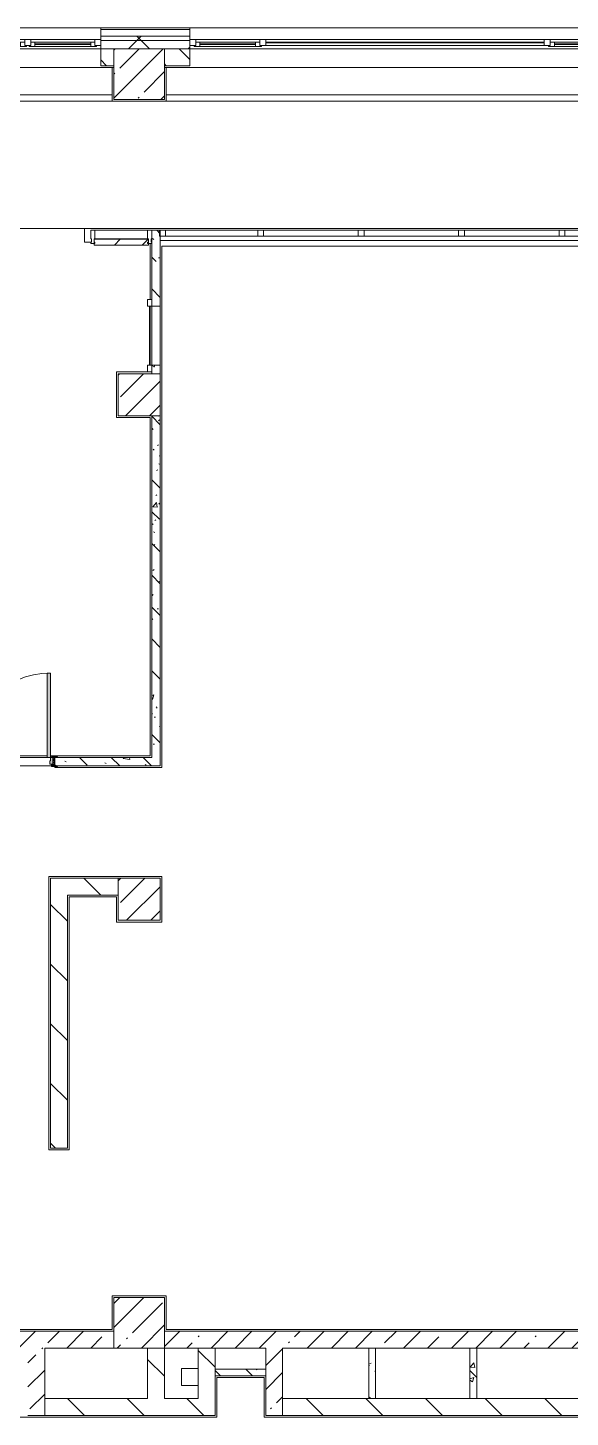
# Model space of a CAD drawing. Header units: millimetres. Extents: x 81425 to 274970, y -8553 to 29000.
# Drawn here: x 207100 to 213528, y 10880 to 27350 of the extents above; entities that cross this region are included whole.
import ezdxf

# ---------------------------------------------------------------- set-up
doc = ezdxf.new("R2010")
doc.units = ezdxf.units.MM
for name, color, linetype, lineweight, true_color in [('A-DOOR-5', 7, 'Continuous', 5, 0xe2e2e2), ('A-DOOR-6', 7, 'Continuous', 5, 0xaaaaaa), ('A-DOOR-FRAM-3', 7, 'Continuous', 5, 0xe2e2e2), ('A-DOOR-FRAM-4', 7, 'Continuous', 5, 0xaaaaaa), ('A-FLOR-2', 7, 'Continuous', 5, 0xaaaaaa), ('I-WALL-5', 7, 'Continuous', 5, 0x787878)]:
    doc.layers.add(name, color=color, linetype=linetype, lineweight=lineweight, true_color=true_color)
for name, color, linetype, lineweight in [('A-GLAZ-3', 7, 'Continuous', 5), ('A-GLAZ-CURT-2', 7, 'Continuous', 5), ('A-GLAZ-CWMG-2', 7, 'Continuous', 5), ('A-WALL', 7, 'Continuous', 9), ('A-WALL-7', 7, 'Continuous', 5), ('I-WALL-3', 7, 'Continuous', 5), ('S-COLS-1', 7, 'Continuous', 5)]:
    doc.layers.add(name, color=color, linetype=linetype, lineweight=lineweight)
pattern_1 = [(45, (147960.08, 0), (-285.1231, 285.1231), []), (45, (148245.2, 0), (-285.1231, 285.1231), [504.031, -100.806, 16.764, -84.042])]
pattern_2 = [(135, (147960.1, 0), (-377.1708, -377.1708), [533.4, -88.9, 17.78, -88.9]), (135, (147960.1, 376.94), (-377.1708, -377.1708), []), (50, (147960.1, 0), (637.6445, -55.7866), [66.675, -733.425]), (355, (147960.1, 0), (-123.3494, 668.699), [53.34, -586.74]), (100.451, (148013.2, -4.65), (514.299, 612.908), [56.665, -623.315]), (46.184, (147960.1, 177.8), (948.776, -147.15), [100.012, -1100.137]), (96.636, (148039.1, 165.5), (830.909, 865.997), [84.998, -934.973]), (351.184, (147960.1, 177.8), (830.918, 865.988), [80.01, -880.11]), (21, (148049, 133.35), (530.6506, -357.9283), [66.675, -733.425]), (326, (148049, 133.35), (216.308, 644.6585), [53.34, -586.74]), (71.451, (148093.2, 103.5), (746.9596, 286.7243), [56.665, -623.315]), (37.5, (147960.08, 0), (10.8105, 295.9426), [16.764, -562.864, 16.764, -578.866, -588.962]), (37.5, (147960.08, 0), (10.8105, 295.9426), [-1175.258, 16.764, -572.198]), (7.5, (147960.08, 0), (233.8692, 350.6318), [16.764, -322.834, 16.764, -549.529, -224.472]), (7.5, (147960.08, 0), (233.8692, 350.6318), [-905.891, 16.764, -207.708]), (327.5, (147761.83, 0), (474.5678, -20.0513), [16.764, -205.486, 16.764, -676.656, -920.115]), (327.5, (147761.83, 0), (474.5678, -20.0513), [-915.67, 16.764, -903.351]), (317.5, (147672.93, 0), (518.4522, 88.9934), [16.764, -272.161, 16.764, -443.738, -653.415]), (317.5, (147672.93, 0), (518.4522, 88.9934), [-749.427, 16.764, -636.651])]
pattern_3 = [(135, (147960.1, 0), (-353.5534, -353.5534), [])]
pattern_4 = [(45, (147960.1, 0), (-353.5534, 353.5534), []), (135, (147960.1, 0), (-353.5534, -353.5534), [])]

# ---------------------------------------------------------------- blocks, each defined once
blk = doc.blocks.new('Системная панель - Стекло - 70мм-31693610-1_8_3_птичка')
at = {"layer": 'A-GLAZ-CURT-2'}
h = blk.add_hatch(dxfattribs=at)
h.set_pattern_fill('FP_99', color=256, style=0, pattern_type=2)
h.set_pattern_definition([(225, (66547.5, 24415), (1414.214, -1414.214), [1000, -3000]), (225, (67547.5, 24915), (1414.214, -1414.214), [3000, -1000]), (225, (65547.5, 25415), (1414.214, -1414.214), [1000, -3000])])
h.paths.add_polyline_path([(-284, 35), (-543, 35), (-543, -35), (543, -35), (543, 35), (-258, 35)])
for p, q in [((543, 35), (-543, 35)), ((-543, 35), (-543, -35)), ((543, -35), (543, 35)), ((-543, -35), (543, -35))]:
    blk.add_line(p, q, dxfattribs=at)
blk = doc.blocks.new('Системная панель - Стекло - 70мм-31693619-1_8_3_птичка')
at = {"layer": 'A-GLAZ-CURT-2'}
for p, q in [((547.5, 35), (-547.5, 35)), ((-547.5, 35), (-547.5, -35)), ((547.5, -35), (547.5, 35)), ((-547.5, -35), (547.5, -35))]:
    blk.add_line(p, q, dxfattribs=at)
blk = doc.blocks.new('Прямоугольный импост - 50 x 70 мм-23766079-1_8_3_птичка')
at = {"layer": 'A-GLAZ-CWMG-2'}
for p, q in [((-35, 35), (35, 35)), ((-35, -35), (-35, 35)), ((35, 35), (35, -35)), ((35, -35), (-35, -35))]:
    blk.add_line(p, q, dxfattribs=at)
blk = doc.blocks.new('BSC_Колонна _Прямоугольная - 600х600-V81-1_8_3_птичка')
at = {"layer": 'S-COLS-1'}
h = blk.add_hatch(dxfattribs=at)
h.set_pattern_fill('FP_115', color=256, style=0, pattern_type=2)
h.set_pattern_definition([(45, (-60460, -12000), (-285.1231, 285.1231), []), (45, (-60174.88, -12000), (-285.1231, 285.1231), [504.031, -100.806, 16.764, -84.042])])
h.paths.add_polyline_path([(208, -300), (300, -300), (300, 300), (-300, 300), (-300, -300), (-168, -300)])
for p, q in [((300, 300), (-300, 300)), ((-300, 300), (-300, -300)), ((300, -300), (300, 300)), ((-300, -300), (300, -300))]:
    blk.add_line(p, q, dxfattribs=at)
blk = doc.blocks.new('Системная панель - Стекло - 70мм-31693620-1_8_3_птичка')
at = {"layer": 'A-GLAZ-CURT-2'}
for p, q in [((560, 35), (-560, 35)), ((-560, 35), (-560, -35)), ((560, -35), (560, 35)), ((-560, -35), (560, -35))]:
    blk.add_line(p, q, dxfattribs=at)
blk = doc.blocks.new('Прямоугольный импост - 50 x 70 мм-V104-1_8_3_птичка')
at = {"layer": 'A-GLAZ-CWMG-2'}
for p, q in [((-35, 35), (35, 35)), ((-35, -35), (-35, 35)), ((35, 35), (35, -35)), ((35, -35), (-35, -35))]:
    blk.add_line(p, q, dxfattribs=at)
blk = doc.blocks.new('Прямоугольный импост - Импост структурный с накладкой - 160мм Темный-32302294-1_8_3_птичка')
at = {"layer": 'A-GLAZ-CWMG-2'}
for p, q in [((-25, 40), (-25, 140)), ((-25, 140), (25, 140)), ((-15, 40), (-25, 40)), ((-25, -17), (-25, 0)), ((-25, 0), (-15, 0)), ((-15, 0), (-15, 40)), ((15, 40), (15, 0)), ((25, 40), (15, 40)), ((15, 0), (25, 0)), ((25, 140), (25, 40)), ((25, 0), (25, -17)), ((25, -17), (-25, -17))]:
    blk.add_line(p, q, dxfattribs=at)
blk = doc.blocks.new('110_Дверь_СКБ_1Ст_Внутренняя1 - Д-11 1100x2100h_кладовые _все__ коридор _между помещениями блока столовой__ моечные _все_-32089444-1_8_3_птичка')
at = {"layer": 'A-DOOR-5'}
h = blk.add_hatch(color=256, dxfattribs=at)
h.paths.add_polyline_path([(502.5, -30), (537.5, -30), (537.5, 50), (512.5, 50), (512.5, 10), (502.5, 10), (502.5, -6)])
h.paths.add_polyline_path([(-477.5, -30), (-477.5, 10), (-487.5, 10), (-487.5, 50), (-512.5, 50), (-512.5, -30), (-487.5, -30)])
at = {"layer": 'A-DOOR-6'}
h = blk.add_hatch(dxfattribs=at)
h.set_pattern_fill('FP_97', color=256, style=0, pattern_type=2)
h.set_pattern_definition([(135, (1751.41, 114.685), (-14.14214, -14.14214), []), (225, (1751.41, 114.685), (14.14214, -14.14214), [])])
h.paths.add_polyline_path([(562.5, -50), (562.5, 50), (537.5, 50), (537.5, -50)])
at = {"layer": 'A-DOOR-FRAM-3'}
for points in [[(512.5, 50), (512.5, 1050), (472.5, 1050), (472.5, 50)], [(-512.5, 50), (-497.5, 50), (-497.5, 58), (-567.5, 58), (-567.5, 50), (-537.5, 50)], [(592.5, 50), (592.5, 58), (522.5, 58), (522.5, 50), (562.5, 50)], [(-567.5, -58), (-497.5, -58), (-497.5, -50), (-567.5, -50)], [(-497.5, -50), (-497.5, -30), (-512.5, -30), (-512.5, -50)], [(522.5, -50), (537.5, -50), (537.5, -30), (522.5, -30)], [(592.5, -58), (592.5, -50), (522.5, -50), (522.5, -58), (562.5, -58)]]:
    blk.add_hatch(color=256, dxfattribs=at).paths.add_polyline_path(points)
at = {"layer": 'A-DOOR-FRAM-4'}
h = blk.add_hatch(dxfattribs=at)
h.set_pattern_fill('FP_98', color=256, style=0, pattern_type=2)
h.set_pattern_definition([(45, (-371.384, 114.685), (-14.1421, 14.1421), []), (135, (-371.384, 114.685), (-14.1421, -14.1421), [])])
h.paths.add_polyline_path([(-537.5, -50), (-512.5, -50), (-512.5, 50), (-537.5, 50)])
at = {"layer": 'A-DOOR-6'}
for p, q in [((512.5, 1050), (472.5, 1050)), ((472.5, 1050), (472.5, 50)), ((512.5, 50), (512.5, 1050)), ((472.5, 50), (512.5, 50))]:
    blk.add_line(p, q, dxfattribs=at)
blk.add_arc((512.5, 50), 1000, 90, 180, dxfattribs=at)
at = {"layer": 'A-DOOR-FRAM-4'}
for p, q in [((-497.5, 58), (-567.5, 58)), ((-567.5, 58), (-567.5, 50)), ((-567.5, 50), (-497.5, 50)), ((-512.5, 50), (-537.5, 50)), ((-537.5, 50), (-537.5, -50)), ((-487.5, 50), (-512.5, 50)), ((-512.5, 50), (-512.5, -30)), ((-512.5, -50), (-512.5, 50)), ((-497.5, 50), (-512.5, 50)), ((-512.5, 50), (-512.5, 49)), ((-512.5, 49), (-497.5, 49)), ((-497.5, 50), (-497.5, 58)), ((-497.5, 49), (-497.5, 50)), ((-487.5, 10), (-487.5, 50)), ((-477.5, 10), (-487.5, 10)), ((-477.5, -30), (-477.5, 10)), ((512.5, 10), (502.5, 10)), ((502.5, 10), (502.5, -30)), ((512.5, 50), (512.5, 10)), ((537.5, 50), (512.5, 50)), ((592.5, 58), (522.5, 58)), ((522.5, 58), (522.5, 50)), ((537.5, 50), (522.5, 50)), ((522.5, 50), (522.5, 49)), ((522.5, 50), (592.5, 50)), ((522.5, 49), (537.5, 49)), ((537.5, -30), (537.5, 50)), ((562.5, 50), (537.5, 50)), ((537.5, 50), (537.5, -50)), ((537.5, 49), (537.5, 50)), ((562.5, -50), (562.5, 50)), ((592.5, 50), (592.5, 58)), ((-497.5, -50), (-567.5, -50)), ((-567.5, -50), (-567.5, -58)), ((-567.5, -58), (-497.5, -58)), ((-537.5, -50), (-512.5, -50)), ((-512.5, -30), (-477.5, -30)), ((-497.5, -30), (-512.5, -30)), ((-512.5, -30), (-512.5, -50)), ((-512.5, -50), (-497.5, -50)), ((-497.5, -50), (-497.5, -30)), ((-497.5, -58), (-497.5, -50)), ((502.5, -30), (537.5, -30)), ((537.5, -30), (522.5, -30)), ((522.5, -30), (522.5, -50)), ((522.5, -50), (537.5, -50)), ((592.5, -50), (522.5, -50)), ((522.5, -50), (522.5, -58)), ((522.5, -58), (592.5, -58)), ((537.5, -50), (537.5, -30)), ((537.5, -50), (562.5, -50)), ((592.5, -58), (592.5, -50))]:
    blk.add_line(p, q, dxfattribs=at)
blk = doc.blocks.new('Системная панель - Стекло - 70мм-V116-1_8_3_птичка')
at = {"layer": 'A-GLAZ-CURT-2'}
for p, q in [((560, 35), (-560, 35)), ((-560, 35), (-560, -35)), ((560, -35), (560, 35)), ((-560, -35), (560, -35))]:
    blk.add_line(p, q, dxfattribs=at)
blk = doc.blocks.new('120_Окно_СКБ_2Ст - 120_Окно_СКБ_2Ст 2300х2400 _мал створка справа_-19949978-1_8_3_птичка')
at = {"layer": 'A-GLAZ-3'}
for p, q in [((-1150, -75), (-1150, -5)), ((-1150, -5), (-1080, -5)), ((1150, -5), (-1150, -5)), ((-1080, -75), (-1150, -75)), ((-1150, -75), (-1100, -75)), ((-1080, -75), (-1100, -75)), ((-1100, -75), (-1100, -85)), ((-1100, -85), (270, -85)), ((270, -85), (-1100, -85)), ((-1080, -5), (-1080, -75)), ((250, -35), (-1080, -35)), ((-1080, -35), (-1080, -75)), ((-1030, -85), (-1030, -35)), ((-1030, -55), (200, -55)), ((200, -65), (-1030, -65)), ((200, -85), (200, -35)), ((250, -75), (250, -5)), ((250, -5), (320, -5)), ((250, -75), (250, -35)), ((320, -75), (250, -75)), ((270, -75), (250, -75)), ((270, -75), (300, -75)), ((270, -85), (270, -75)), ((320, -75), (300, -75)), ((300, -75), (300, -85)), ((300, -85), (1100, -85)), ((1100, -85), (300, -85)), ((320, -5), (320, -75)), ((1080, -35), (320, -35)), ((320, -35), (320, -75)), ((370, -85), (370, -35)), ((370, -55), (1030, -55)), ((1030, -65), (370, -65)), ((1030, -85), (1030, -35)), ((1080, -75), (1080, -5)), ((1080, -5), (1150, -5)), ((1080, -75), (1080, -35)), ((1150, -75), (1080, -75)), ((1100, -75), (1080, -75)), ((1100, -75), (1150, -75)), ((1100, -85), (1100, -75)), ((1150, -5), (1150, -75))]:
    blk.add_line(p, q, dxfattribs=at)
blk = doc.blocks.new('120_Окно_СКБ_3Ст - 120_Окно_СКБ_3Ст_5100-21641134-1_8_3_птичка')
at = {"layer": 'A-GLAZ-3'}
for p, q in [((-2550, -75), (-2550, -5)), ((-2550, -5), (-2480, -5)), ((2550, -5), (-2550, -5)), ((-2480, -75), (-2550, -75)), ((-2550, -75), (-2500, -75)), ((-2480, -75), (-2500, -75)), ((-2500, -75), (-2500, -85)), ((-2500, -85), (-1700, -85)), ((-1700, -85), (-2500, -85)), ((-2480, -5), (-2480, -75)), ((-1720, -35), (-2480, -35)), ((-2480, -35), (-2480, -75)), ((-2430, -85), (-2430, -35)), ((-2430, -55), (-1770, -55)), ((-1770, -65), (-2430, -65)), ((-1770, -85), (-1770, -35)), ((-1720, -75), (-1720, -5)), ((-1720, -5), (-1650, -5)), ((-1720, -75), (-1720, -35)), ((-1650, -75), (-1720, -75)), ((-1700, -75), (-1720, -75)), ((-1700, -75), (1700, -75)), ((-1700, -85), (-1700, -75)), ((-1650, -5), (-1650, -75)), ((1650, -35), (-1650, -35)), ((1650, -45), (-1650, -45)), ((1650, -75), (1650, -5)), ((1650, -5), (1720, -5)), ((1720, -75), (1650, -75)), ((1720, -75), (1700, -75)), ((1700, -75), (1700, -85)), ((1700, -85), (2500, -85)), ((2500, -85), (1700, -85)), ((1720, -5), (1720, -75)), ((2480, -35), (1720, -35)), ((1720, -35), (1720, -75)), ((1770, -85), (1770, -35)), ((1770, -55), (2430, -55)), ((2430, -65), (1770, -65)), ((2430, -85), (2430, -35)), ((2480, -75), (2480, -5)), ((2480, -5), (2550, -5)), ((2480, -75), (2480, -35)), ((2550, -75), (2480, -75)), ((2500, -75), (2480, -75)), ((2500, -75), (2550, -75)), ((2500, -85), (2500, -75)), ((2550, -5), (2550, -75))]:
    blk.add_line(p, q, dxfattribs=at)
blk = doc.blocks.new('BSC_Колонна _Прямоугольная - 500х500-V152-1_8_3_птичка')
at = {"layer": 'S-COLS-1'}
h = blk.add_hatch(dxfattribs=at)
h.set_pattern_fill('FP_169', color=256, style=0, pattern_type=2)
h.set_pattern_definition([(45, (-60460, -17020), (-285.1231, 285.1231), []), (45, (-60174.88, -17020), (-285.1231, 285.1231), [504.031, -100.806, 16.764, -84.042])])
h.paths.add_polyline_path([(189, -250), (250, -250), (250, 250), (-250, 250), (-250, -250), (-168, -250)])
for p, q in [((250, 250), (-250, 250)), ((-250, 250), (-250, -250)), ((250, -250), (250, 250)), ((-250, -250), (250, -250))]:
    blk.add_line(p, q, dxfattribs=at)
blk = doc.blocks.new('BSC_Колонна _Прямоугольная - 500х500-V153-1_8_3_птичка')
at = {"layer": 'S-COLS-1'}
h = blk.add_hatch(dxfattribs=at)
h.set_pattern_fill('FP_170', color=256, style=0, pattern_type=2)
h.set_pattern_definition([(45, (-60460, -23000), (-285.1231, 285.1231), []), (45, (-60174.88, -23000), (-285.1231, 285.1231), [504.031, -100.806, 16.764, -84.042])])
h.paths.add_polyline_path([(130, -250), (250, -250), (248, 250), (-250, 249), (-250, -250), (-168, -250)])
for p, q in [((250, 250), (-250, 250)), ((-250, 250), (-250, -250)), ((250, -250), (250, 250)), ((-250, -250), (250, -250))]:
    blk.add_line(p, q, dxfattribs=at)
blk = doc.blocks.new('Штора противопожарная_Рен - ШТ_700х700-22567375-1_8_3_птичка')
at = {"layer": 'A-DOOR-6'}
for p, q in [((-430, 100), (-350, 100)), ((-430, 50), (-430, 100)), ((-350, 50), (-430, 50)), ((-350, 100), (-350, 50)), ((-350, 78), (350, 78)), ((-350, 73), (-350, 78)), ((350, 73), (-350, 73)), ((350, 100), (430, 100)), ((350, 50), (350, 100)), ((350, 78), (350, 73)), ((430, 50), (350, 50)), ((430, 100), (430, 50))]:
    blk.add_line(p, q, dxfattribs=at)
blk = doc.blocks.new('Системная панель - Стекло - 70мм-32304938-1_8_3_птичка')
at = {"layer": 'A-GLAZ-CURT-2'}
h = blk.add_hatch(dxfattribs=at)
h.set_pattern_fill('FP_197', color=256, style=0, pattern_type=2)
h.set_pattern_definition([(225, (60747.5, 24310), (1414.214, -1414.214), [1000, -3000]), (225, (61747.5, 24810), (1414.214, -1414.214), [3000, -1000]), (225, (59747.5, 25310), (1414.214, -1414.214), [1000, -3000])])
h.paths.add_polyline_path([(322, 35), (-323, 35), (-323, -35), (322, -35), (322, 18)])
for p, q in [((322, 35), (-323, 35)), ((-323, 35), (-323, -35)), ((322, -35), (322, 35)), ((-323, -35), (322, -35))]:
    blk.add_line(p, q, dxfattribs=at)
blk = doc.blocks.new('Прямоугольный импост - Импост структурный с накладкой - 160мм Темный-32304618-1_8_3_птичка')
at = {"layer": 'A-GLAZ-CWMG-2'}
for p, q in [((59935, 24950), (60560, 24950)), ((59935, 24850), (60560, 24850))]:
    blk.add_line(p, q, dxfattribs=at)
blk = doc.blocks.new('Системная панель - Стекло - 70мм-V182-1_8_3_птичка')
at = {"layer": 'A-GLAZ-CURT-2'}
for p, q in [((560, 35), (-560, 35)), ((-560, 35), (-560, -35)), ((560, -35), (560, 35)), ((-560, -35), (560, -35))]:
    blk.add_line(p, q, dxfattribs=at)
blk = doc.blocks.new('Прямоугольный импост - Импост структурный с накладкой - 160мм Темный-32302318-1_8_3_птичка')
at = {"layer": 'A-GLAZ-CWMG-2'}
for p, q in [((0, 140), (-50, 140)), ((-50, 140), (-50, 40)), ((-50, 40), (-40, 40)), ((-40, 0), (-50, 0)), ((-50, 0), (-50, -17)), ((-40, 40), (-40, 0)), ((-10, 0), (-10, 40)), ((-10, 40), (0, 40)), ((0, 0), (-10, 0)), ((0, 40), (0, 140)), ((0, -17), (0, 0)), ((-50, -17), (0, -17))]:
    blk.add_line(p, q, dxfattribs=at)
blk = doc.blocks.new('Зашивка приборов отопления9 - Зашивка приборов отопления-33277916-1_8_3_птичка')
at = {"layer": 'A-WALL-7'}
for p, q in [((51570, 26880), (51570, 26555)), ((54140, 26880), (51570, 26880)), ((54140, 26555), (54140, 26880)), ((51570, 26555), (54140, 26555)), ((54140, 26555), (51570, 26555)), ((51570, 26555), (51570, 26480)), ((54140, 26480), (54140, 26555)), ((51570, 26480), (54140, 26480))]:
    blk.add_line(p, q, dxfattribs=at)
blk = doc.blocks.new('Зашивка приборов отопления10 - Зашивка приборов отопления-33278020-1_8_3_птичка')
at = {"layer": 'A-WALL-7'}
for p, q in [((51570, 26880), (51570, 26555)), ((56926, 26880), (51570, 26880)), ((56926, 26555), (56926, 26880)), ((51570, 26555), (56926, 26555)), ((56930, 26555), (51570, 26555)), ((51570, 26555), (51570, 26480)), ((56930, 26480), (56930, 26555)), ((51570, 26480), (56930, 26480))]:
    blk.add_line(p, q, dxfattribs=at)

msp = doc.modelspace()

# ---------------------------------------------------------------- hatches: boundary and pattern name
at = {"layer": 'A-WALL-7'}
h = msp.add_hatch(dxfattribs=at)
h.set_pattern_fill('FP_83', color=256, style=0, pattern_type=2)
h.set_pattern_definition(pattern_4)
h.paths.add_polyline_path([(231385.2, 27200), (232930.1, 27200), (232930.1, 27250), (228310.1, 27250), (228310.1, 27200), (231185.2, 27200)])
h.paths.add_polyline_path([(218770.1, 27200), (218770.1, 27250), (216170.1, 27250), (216170.1, 27200), (218270.1, 27200)])
h.paths.add_polyline_path([(214720.1, 27200), (215070.1, 27200), (215070.1, 27250), (214120.1, 27250), (214120.1, 27200)])
h.paths.add_polyline_path([(220870.1, 27200), (222210.1, 27200), (222210.1, 27250), (220870.1, 27250), (220870.1, 27210)])
h.paths.add_polyline_path([(225210.1, 27200), (225210.1, 27250), (224310.1, 27250), (224310.1, 27200), (224710.1, 27200)])
h.paths.add_polyline_path([(205665.1, 27200), (205665.1, 27250), (204820.1, 27250), (204820.1, 27200)])
h.paths.add_polyline_path([(208252.2, 27200), (209020.1, 27200), (209020.1, 27250), (207965.1, 27250), (207965.1, 27200)])
h.paths.add_polyline_path([(196720.1, 27200), (196720.1, 27250), (195620.1, 27250), (195620.1, 27200), (196120.1, 27200)])
h.paths.add_polyline_path([(202720.1, 27200), (202720.1, 27250), (201820.1, 27250), (201820.1, 27200), (202675.3, 27200)])
h.paths.add_polyline_path([(199720.1, 27200), (199720.1, 27250), (198820.1, 27250), (198820.1, 27200)])
h.paths.add_polyline_path([(192520.1, 27200), (192520.1, 27250), (190120.1, 27250), (190120.1, 27200), (191521.6, 27200)])
h = msp.add_hatch(dxfattribs=at)
h.set_pattern_fill('FP_83', color=256, style=0, pattern_type=2)
h.set_pattern_definition(pattern_4)
h.paths.add_polyline_path([(190720.1, 27100), (192520.1, 27100), (192520.1, 27200), (190120.1, 27200), (190120.1, 27100)])
h.paths.add_polyline_path([(208720.1, 27100), (209020.1, 27100), (209020.1, 27200), (207965.1, 27200), (207965.1, 27100), (208252.2, 27100)])
h.paths.add_polyline_path([(232060.1, 27100), (232930.1, 27100), (232925.5, 27200), (228310.1, 27198.1), (228310.1, 27100), (231385.2, 27100)])
h.paths.add_polyline_path([(199360.1, 27100), (199720.1, 27100), (199720.1, 27200), (198820.1, 27200), (198820.1, 27100)])
h.paths.add_polyline_path([(201820.1, 27100), (202720.1, 27100), (202720.1, 27200), (201820.1, 27200), (201820.1, 27140)])
h.paths.add_polyline_path([(195820.1, 27100), (196720.1, 27100), (196720.1, 27200), (195620.1, 27200), (195620.1, 27100)])
h.paths.add_polyline_path([(215038.1, 27100), (215038.1, 27102), (215038.1, 27110), (215070.1, 27110), (215070.1, 27200), (214120.1, 27200), (214120.1, 27100), (215020.1, 27100)])
h.paths.add_polyline_path([(205665.1, 27100), (205665.1, 27200), (204820.1, 27200), (204820.1, 27100), (205310.1, 27100)])
h.paths.add_polyline_path([(224710.1, 27100), (225210.1, 27100), (225210.1, 27200), (224310.1, 27200), (224310.1, 27100)])
h.paths.add_polyline_path([(216202.1, 27100), (218770.1, 27100), (218770.1, 27200), (216170.1, 27200), (216170.1, 27110), (216202.1, 27110), (216202.1, 27102), (216170.1, 27100)])
h.paths.add_polyline_path([(221500.1, 27100), (222210.1, 27100), (222210.1, 27200), (220870.1, 27200), (220870.1, 27100)])
h = msp.add_hatch(dxfattribs=at)
h.set_pattern_fill('FP_94', color=256, style=0, pattern_type=2)
h.set_pattern_definition([(135, (147960.08, 0), (-176.7767, -176.7767), [])])
h.paths.add_polyline_path([(205310.1, 26900), (205665.1, 26900), (205665.1, 27100), (204820.1, 27100), (204820.1, 26900)])
h.paths.add_polyline_path([(190720.1, 26900), (192520.1, 26900), (192520.1, 27100), (190720.1, 27100), (190720.1, 27061.4)])
h.paths.add_polyline_path([(198957.4, 26900), (199720.1, 26900), (199720.1, 27100), (198820.1, 27100), (198820.1, 26900)])
h.paths.add_polyline_path([(201820.1, 26900), (202120.1, 26900), (202120.1, 27100), (201820.1, 27100), (201820.1, 26969.4)])
h.paths.add_polyline_path([(228610.1, 26900), (228610.1, 27100), (228310.1, 27100), (228310.1, 26900)])
h.paths.add_polyline_path([(208720.1, 26900), (209020.1, 26900), (209020.1, 27100), (208720.1, 27100), (208720.1, 26953.9)])
h.paths.add_polyline_path([(224710.1, 26900), (224710.1, 27100), (224310.1, 27100), (224310.1, 26900), (224388.3, 26900)])
h.paths.add_polyline_path([(215020.1, 26900), (215020.1, 27100), (214720.1, 27100), (214720.1, 26900)])
h.paths.add_polyline_path([(207965.1, 26900), (208120.1, 26900), (208120.1, 27100), (207965.1, 27100), (207965.1, 26936.5)])
h.paths.add_polyline_path([(216166.1, 26900), (218270.1, 26900), (218270.1, 27100), (216166.1, 27100), (216166.1, 27091.3)])
h.paths.add_polyline_path([(222210.1, 26900), (222210.1, 27100), (222000.1, 27100), (222000.1, 26900)])
h.paths.add_polyline_path([(221500.1, 26900), (221500.1, 27100), (220870.1, 27100), (220870.1, 26900)])
h.paths.add_polyline_path([(195620.1, 26900), (196120.1, 26900), (196120.1, 27100), (195620.1, 27100), (195620.1, 27079.6)])
at = {"layer": 'I-WALL-3'}
h = msp.add_hatch(dxfattribs=at)
h.set_pattern_fill('FP_93', color=256, style=0, pattern_type=2)
h.set_pattern_definition(pattern_3)
h.paths.add_polyline_path([(207370.1, 17070), (208170.1, 17070), (208170.1, 17270), (207370.1, 17265)])
h = msp.add_hatch(dxfattribs=at)
h.set_pattern_fill('FP_93', color=256, style=0, pattern_type=2)
h.set_pattern_definition(pattern_3)
h.paths.add_polyline_path([(207570.1, 14070), (207570.1, 17070), (207370.1, 17070), (207370.1, 14070)])
h = msp.add_hatch(dxfattribs=at)
h.set_pattern_fill('FP_63', color=256, style=0, pattern_type=2)
h.set_pattern_definition(pattern_1)
h.paths.add_polyline_path([(207100.1, 11700), (208120.1, 11700), (208120.1, 11900), (202720.1, 11900), (202720.1, 11700), (206393.2, 11700)])
h.paths.add_polyline_path([(199870.1, 11700), (202120.1, 11700), (202120.1, 11900), (199670.1, 11900), (199670.1, 11700)])
h = msp.add_hatch(dxfattribs=at)
h.set_pattern_fill('FP_63', color=256, style=0, pattern_type=2)
h.set_pattern_definition(pattern_1)
h.paths.add_polyline_path([(210111.1, 11700), (214120.1, 11700), (214120.1, 11900), (208720.1, 11900), (208720.1, 11700), (209920.1, 11700)])
h = msp.add_hatch(dxfattribs=at)
h.set_pattern_fill('FP_63', color=256, style=0, pattern_type=2)
h.set_pattern_definition(pattern_1)
h.paths.add_polyline_path([(207100.1, 10900), (207300.1, 10900), (207300.1, 11700), (207100.1, 11700), (207100.1, 10980)])
h = msp.add_hatch(dxfattribs=at)
h.set_pattern_fill('FP_93', color=256, style=0, pattern_type=2)
h.set_pattern_definition(pattern_3)
h.paths.add_polyline_path([(208720.1, 11100), (208720.1, 11700), (208520.1, 11700), (208520.1, 11100)])
h = msp.add_hatch(dxfattribs=at)
h.set_pattern_fill('FP_93', color=256, style=0, pattern_type=2)
h.set_pattern_definition(pattern_3)
h.paths.add_polyline_path([(209120.1, 11100), (209320.1, 11100), (209320.1, 11700), (209120.1, 11700), (209120.1, 11257)])
h = msp.add_hatch(dxfattribs=at)
h.set_pattern_fill('FP_63', color=256, style=0, pattern_type=2)
h.set_pattern_definition(pattern_1)
h.paths.add_polyline_path([(210120.1, 10900), (210120.1, 11700), (209920.1, 11700), (209920.1, 10900)])
h = msp.add_hatch(dxfattribs=at)
h.set_pattern_fill('FP_93', color=256, style=0, pattern_type=2)
h.set_pattern_definition(pattern_3)
h.paths.add_polyline_path([(207300.1, 10900), (209320.1, 10900), (209320.1, 11100), (207300.1, 11100), (207300.1, 10994)])
h = msp.add_hatch(dxfattribs=at)
h.set_pattern_fill('FP_93', color=256, style=0, pattern_type=2)
h.set_pattern_definition(pattern_3)
h.paths.add_polyline_path([(220919.9, 10900), (221500.1, 10900), (221500.1, 11100), (220889.9, 11100), (220889.9, 10900)])
h.paths.add_polyline_path([(214720.1, 10900), (216628.9, 10900), (216628.9, 11100), (214720.1, 11100), (214720.1, 10994)])
h.paths.add_polyline_path([(214520.1, 10900), (214520.1, 11100), (210120.1, 11100), (210120.1, 10900), (211970.1, 10900)])
h.paths.add_polyline_path([(217578.9, 10900), (219939.9, 10900), (219939.9, 11100), (217578.9, 11100), (217578.9, 10994)])
at = {"layer": 'I-WALL-5'}
h = msp.add_hatch(dxfattribs=at)
h.set_pattern_fill('FP_92', color=256, style=0, pattern_type=2)
h.set_pattern_definition(pattern_2)
h.paths.add_polyline_path([(208670.1, 18600), (208670.1, 22750), (208570.1, 22750), (208570.1, 18600), (208657.6, 18600)])
h.paths.add_polyline_path([(208570.1, 23250), (208670.1, 23250), (208670.1, 23350), (208570.1, 23350), (208570.1, 23270)])
h.paths.add_polyline_path([(208570.1, 24050), (208670.1, 24050), (208670.1, 24950), (208570.1, 24950), (208570.1, 24130)])
h = msp.add_hatch(dxfattribs=at)
h.set_pattern_fill('FP_92', color=256, style=0, pattern_type=2)
h.set_pattern_definition(pattern_2)
h.paths.add_polyline_path([(208550.1, 18600), (208570.1, 18600), (208570.1, 18700), (207420.1, 18700), (207420.1, 18600), (208252.2, 18600)])
h.paths.add_polyline_path([(206090.1, 18600), (206320.1, 18600), (206320.1, 18700), (206090.1, 18700)])
h = msp.add_hatch(dxfattribs=at)
h.set_pattern_fill('FP_92', color=256, style=0, pattern_type=2)
h.set_pattern_definition(pattern_2)
h.paths.add_polyline_path([(211140.1, 11100), (211220.1, 11100), (211220.1, 11700), (211140.1, 11700), (211140.1, 11457)])
h = msp.add_hatch(dxfattribs=at)
h.set_pattern_fill('FP_92', color=256, style=0, pattern_type=2)
h.set_pattern_definition(pattern_2)
h.paths.add_polyline_path([(212340.1, 11100), (212420.1, 11100), (212420.1, 11700), (212340.1, 11700), (212340.1, 11457)])
h = msp.add_hatch(dxfattribs=at)
h.set_pattern_fill('FP_92', color=256, style=0, pattern_type=2)
h.set_pattern_definition(pattern_2)
h.paths.add_polyline_path([(209920.1, 11370), (209920.1, 11450), (209320.1, 11450), (209320.1, 11370), (209900.1, 11370)])
at = {"layer": 'S-COLS-1'}
h = msp.add_hatch(dxfattribs=at)
h.set_pattern_fill('FP_63', color=256, style=0, pattern_type=2)
h.set_pattern_definition(pattern_1)
h.paths.add_polyline_path([(208720.1, 26500), (208720.1, 27100), (208120.1, 27100), (208120.1, 26500), (208252.2, 26500)])

# ---------------------------------------------------------------- linework, layer by layer
at = {"layer": 'A-FLOR-2'}
for p, q in [((208740.1, 26480), (208100.1, 26480)), ((205910.1, 24970), (214740.1, 24970)), ((207770.1, 24810), (207770.1, 24970)), ((207845.1, 24810), (207770.1, 24810)), ((208550.1, 24130), (208550.1, 24791.7)), ((214600.1, 24760), (208690.1, 24760)), ((208690.1, 24760), (208690.1, 18580)), ((208550.1, 23350), (208550.1, 24050)), ((208150.1, 22730), (208150.1, 23270)), ((208150.1, 23270), (208520.1, 23270)), ((208550.1, 22730), (208150.1, 22730)), ((208550.1, 18720), (208550.1, 22730)), ((207330.1, 18720), (206110.1, 18720)), ((208550.1, 18720), (207370.1, 18720)), ((207420.1, 18708), (207420.1, 18720)), ((207420.1, 18580), (207420.1, 18592)), ((208690.1, 18580), (207420.1, 18580)), ((207350.1, 14050), (207350.1, 17290)), ((207350.1, 17290), (208690.1, 17290)), ((208690.1, 17290), (208690.1, 16750)), ((208150.1, 17050), (207590.1, 17050)), ((207590.1, 17050), (207590.1, 14050)), ((208150.1, 16750), (208150.1, 17050)), ((208690.1, 16750), (208150.1, 16750)), ((207590.1, 14050), (207350.1, 14050)), ((208100.1, 11920), (208100.1, 12320)), ((208100.1, 12320), (208740.1, 12320)), ((208740.1, 12320), (208740.1, 11920)), ((205530.1, 11920), (208100.1, 11920)), ((208740.1, 11920), (214100.1, 11920)), ((208920.1, 11457), (209120.1, 11457)), ((208920.1, 11257), (208920.1, 11457)), ((209120.1, 11257), (208920.1, 11257)), ((209900.1, 11350), (209340.1, 11350)), ((209340.1, 11350), (209340.1, 10880)), ((209900.1, 10880), (209900.1, 11350)), ((209340.1, 10880), (206490.1, 10880)), ((216617.5, 10880), (209900.1, 10880))]:
    msp.add_line(p, q, dxfattribs=at)
at = {"layer": 'A-WALL'}
for p, q in [((209020.1, 27330), (207965.1, 27330)), ((209020.1, 27250), (207965.1, 27250)), ((209020.1, 27200), (207965.1, 27200)), ((208120.1, 27100), (207965.1, 27100)), ((207965.1, 27100), (208120.1, 27100)), ((209020.1, 27100), (208720.1, 27100)), ((208720.1, 27100), (209020.1, 27100)), ((209320.1, 11700), (209120.1, 11700)), ((211220.1, 11700), (211140.1, 11700)), ((212420.1, 11700), (212340.1, 11700)), ((209320.1, 11450), (209320.1, 11370)), ((209920.1, 11370), (209920.1, 11450)), ((207300.1, 11100), (207300.1, 10900)), ((211140.1, 11100), (211220.1, 11100)), ((212340.1, 11100), (212420.1, 11100))]:
    msp.add_line(p, q, dxfattribs=at)
at = {"layer": 'A-WALL-7'}
for p, q in [((190120.1, 27350), (215070.1, 27350)), ((207965.1, 27350), (207965.1, 27100)), ((209020.1, 27100), (209020.1, 27350)), ((207965.1, 27100), (205665.1, 27100)), ((207965.1, 27100), (207965.1, 26900)), ((208120.1, 26900), (208120.1, 27100)), ((208120.1, 27100), (208720.1, 27100)), ((208720.1, 27100), (208720.1, 26900)), ((209020.1, 26900), (209020.1, 27100)), ((214120.1, 27100), (209020.1, 27100)), ((207965.1, 26900), (208120.1, 26900)), ((208720.1, 26900), (209020.1, 26900))]:
    msp.add_line(p, q, dxfattribs=at)
at = {"layer": 'I-WALL-3'}
for p, q in [((205665.1, 27100), (207965.1, 27100)), ((209020.1, 27100), (214120.1, 27100)), ((208120.1, 26880), (205510.1, 26880)), ((214120.1, 26880), (208720.1, 26880)), ((208570.1, 24950), (208570.1, 24130)), ((208670.1, 24950), (208570.1, 24950)), ((208670.1, 23250), (208670.1, 24950)), ((214620.1, 24830), (208670.1, 24830)), ((208570.1, 24050), (208670.1, 24050)), ((208570.1, 23350), (208570.1, 24050)), ((208670.1, 23350), (208570.1, 23350)), ((208570.1, 23270), (208570.1, 23250)), ((208570.1, 22750), (208570.1, 18700)), ((208670.1, 18600), (208670.1, 22750)), ((206370.1, 18700), (207330.1, 18700)), ((208570.1, 18700), (207450.1, 18700)), ((207380.1, 18600), (206360.1, 18600)), ((207450.1, 18600), (208670.1, 18600)), ((208170.1, 17270), (207370.1, 17270)), ((207370.1, 17270), (207370.1, 14070)), ((207570.1, 17070), (208170.1, 17070)), ((207570.1, 14070), (207570.1, 17070)), ((207370.1, 14070), (207570.1, 14070)), ((208120.1, 11900), (205510.1, 11900)), ((214120.1, 11900), (208720.1, 11900)), ((207300.1, 11700), (208120.1, 11700)), ((207300.1, 11100), (207300.1, 11700)), ((208520.1, 11700), (208520.1, 11100)), ((208720.1, 11100), (208720.1, 11700)), ((208720.1, 11700), (209120.1, 11700)), ((209120.1, 11700), (209120.1, 11100)), ((209320.1, 11450), (209320.1, 11700)), ((209320.1, 11700), (209920.1, 11700)), ((209920.1, 11700), (209920.1, 11450)), ((210120.1, 11700), (211140.1, 11700)), ((210120.1, 10900), (210120.1, 11700)), ((211140.1, 11700), (211140.1, 11100)), ((211220.1, 11100), (211220.1, 11700)), ((211220.1, 11700), (212340.1, 11700)), ((212340.1, 11700), (212340.1, 11100)), ((212420.1, 11100), (212420.1, 11700)), ((212420.1, 11700), (214120.1, 11700)), ((209920.1, 11450), (209320.1, 11450)), ((209320.1, 10900), (209320.1, 11370)), ((209320.1, 11370), (209920.1, 11370)), ((209920.1, 11370), (209920.1, 10900)), ((208520.1, 11100), (207300.1, 11100)), ((209120.1, 11100), (208720.1, 11100)), ((211140.1, 11100), (210120.1, 11100)), ((212340.1, 11100), (211220.1, 11100)), ((214520.1, 11100), (212420.1, 11100)), ((207100.1, 10900), (209320.1, 10900)), ((209920.1, 10900), (216598.9, 10900))]:
    msp.add_line(p, q, dxfattribs=at)
at = {"layer": 'S-COLS-1'}
for p, q in [((208720.1, 27100), (208120.1, 27100)), ((208120.1, 27100), (208120.1, 26900)), ((208720.1, 26900), (208720.1, 27100)), ((208120.1, 26900), (208120.1, 26500)), ((208720.1, 26500), (208720.1, 26900)), ((208120.1, 26500), (208720.1, 26500))]:
    msp.add_line(p, q, dxfattribs=at)

# ---------------------------------------------------------------- block references
at = {"layer": 'A-DOOR-6', "rotation": 89.99999999999991}
msp.add_blockref('Штора противопожарная_Рен - ШТ_700х700-22567375-1_8_3_птичка', (208620.1, 23700), dxfattribs=at)
at = {"layer": 'A-DOOR-6'}
msp.add_blockref('110_Дверь_СКБ_1Ст_Внутренняя1 - Д-11 1100x2100h_кладовые _все__ коридор _между помещениями блока столовой__ моечные _все_-32089444-1_8_3_птичка', (206857.6, 18650), dxfattribs=at)
at = {"layer": 'A-GLAZ-3'}
for name, p in [('120_Окно_СКБ_2Ст - 120_Окно_СКБ_2Ст 2300х2400 _мал створка справа_-19949978-1_8_3_птичка', (206815.1, 27215)), ('120_Окно_СКБ_3Ст - 120_Окно_СКБ_3Ст_5100-21641134-1_8_3_птичка', (211570.1, 27215))]:
    msp.add_blockref(name, p, dxfattribs=at)
at = {"layer": 'A-GLAZ-CURT-2', "rotation": 180}
for name, p in [('Системная панель - Стекло - 70мм-31693619-1_8_3_птичка', (209277.6, 24915)), ('Системная панель - Стекло - 70мм-V182-1_8_3_птичка', (210455.1, 24915)), ('Системная панель - Стекло - 70мм-31693620-1_8_3_птичка', (211645.1, 24915)), ('Системная панель - Стекло - 70мм-V116-1_8_3_птичка', (212835.1, 24915)), ('Системная панель - Стекло - 70мм-31693610-1_8_3_птичка', (214007.6, 24915)), ('Системная панель - Стекло - 70мм-32304938-1_8_3_птичка', (208207.6, 24810))]:
    msp.add_blockref(name, p, dxfattribs=at)
at = {"layer": 'A-GLAZ-CWMG-2', "extrusion": (0, 0, -1)}
for name, p in [('Прямоугольный импост - Импост структурный с накладкой - 160мм Темный-32302294-1_8_3_птичка', (-207870.1, 24810)), ('Прямоугольный импост - 50 x 70 мм-V104-1_8_3_птичка', (-208695.1, 24915)), ('Прямоугольный импост - 50 x 70 мм-23766079-1_8_3_птичка', (-209860.1, 24915)), ('Прямоугольный импост - 50 x 70 мм-23766079-1_8_3_птичка', (-211050.1, 24915)), ('Прямоугольный импост - 50 x 70 мм-23766079-1_8_3_птичка', (-212240.1, 24915)), ('Прямоугольный импост - 50 x 70 мм-23766079-1_8_3_птичка', (-213430.1, 24915))]:
    msp.add_blockref(name, p, dxfattribs=at)
at = {"layer": 'A-GLAZ-CWMG-2'}
for name, p in [('Прямоугольный импост - Импост структурный с накладкой - 160мм Темный-32304618-1_8_3_птичка', (147960.1, 0)), ('Прямоугольный импост - Импост структурный с накладкой - 160мм Темный-32302318-1_8_3_птичка', (208570.1, 24810))]:
    msp.add_blockref(name, p, dxfattribs=at)
at = {"layer": 'A-WALL-7'}
for name, p in [('Зашивка приборов отопления9 - Зашивка приборов отопления-33277916-1_8_3_птичка', (153960.1, 0)), ('Зашивка приборов отопления10 - Зашивка приборов отопления-33278020-1_8_3_птичка', (157170.1, 0))]:
    msp.add_blockref(name, p, dxfattribs=at)
at = {"layer": 'S-COLS-1'}
for name, p in [('BSC_Колонна _Прямоугольная - 500х500-V153-1_8_3_птичка', (208420.1, 23000)), ('BSC_Колонна _Прямоугольная - 500х500-V152-1_8_3_птичка', (208420.1, 17020)), ('BSC_Колонна _Прямоугольная - 600х600-V81-1_8_3_птичка', (208420.1, 12000))]:
    msp.add_blockref(name, p, dxfattribs=at)

doc.saveas('drawing.dxf')
